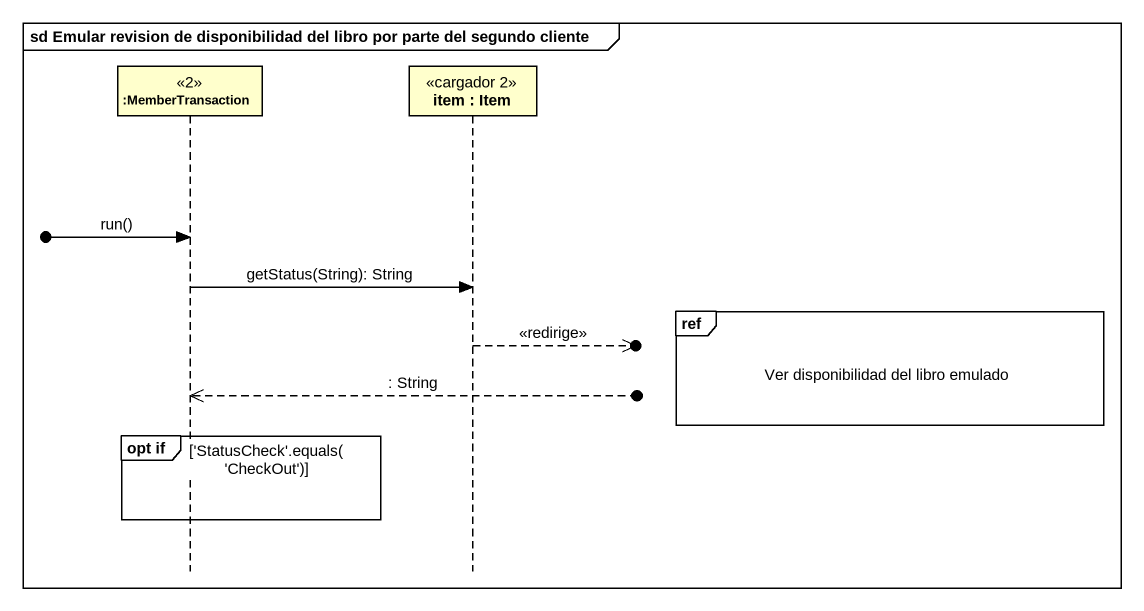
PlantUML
@startuml
mainframe sd Emular revision de disponibilidad del libro por parte del segundo cliente
hide footbox
participant ":MemberTransaction" as MemberTransaction <<2>>
participant "item : Item" as item <<cargador 2>>

[o-> MemberTransaction : run()
MemberTransaction -> item : getStatus(String): String
ref over item : Ver disponibilidad del libro emulado
item -->>o] : <<redirige>>
MemberTransaction <<--o] : : String
group opt if ['StatusCheck'.equals('CheckOut')]
end
@enduml
